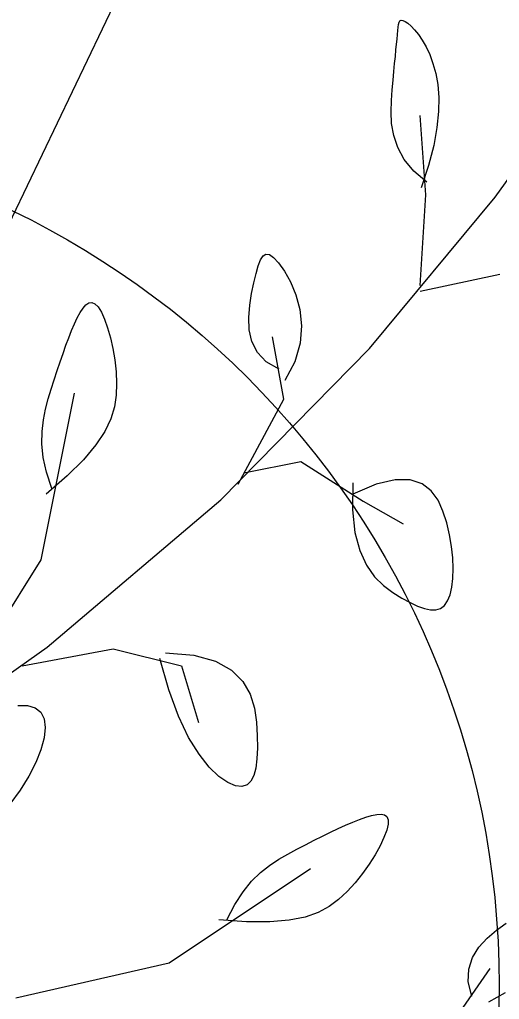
# Model space of a CAD drawing. Header units: centimetres. Extents: x -26724 to 60145, y -23645 to 6771.
# Drawn here: x -19211.82 to -19194.91, y 5686.2 to 5720.73 of the extents above; entities that cross this region are included whole.
import ezdxf

# ---------------------------------------------------------------- set-up
doc = ezdxf.new("R2010")
doc.units = ezdxf.units.CM
doc.linetypes.add('AUSGEZOGEN', pattern=[0])
doc.linetypes.add('PUNKT2_S9', pattern=[0.35, 0.15, -0.1, 0, -0.1])
for name, color, linetype, lineweight in [('4.KOTE', 88, 'Continuous', 15), ('Moebel', 252, 'PUNKT2_S9', 13), ('namjestaj', 150, 'Continuous', 5)]:
    doc.layers.add(name, color=color, linetype=linetype, lineweight=lineweight)
doc.styles.get("Standard").update_dxf_attribs({"font": 'calibri.ttf'})
doc.dimstyles.new('ja 1 50', dxfattribs={"dimtxt": 10, "dimasz": 5, "dimexe": 5, "dimexo": 5, "dimgap": 1, "dimtad": 1, "dimdec": 0, "dimtxsty": 'Standard', "dimblk": 'ARCHTICK', "dimcen": 2.5, "dimclrd": 256, "dimclrt": 7, "dimadec": 0, "dimazin": 0, "dimtfac": 1, "dimtdec": 0, "dimtix": 1, "dimtmove": 1, "dimatfit": 3, "dimldrblk": 'ARCHTICK', "dimfxl": 10, "dimfxlon": 1, "dimlwd": 0, "dimlwe": 9, "dimarcsym": 0})

# ---------------------------------------------------------------- blocks, each defined once
blk = doc.blocks.new('ggggt')
at = {"layer": 'Moebel', "color": 91, "linetype": 'AUSGEZOGEN', "lineweight": 18, "transparency": 33554687}
for p, q in [((1594.48, 2023.981, 13.5), (1594.501, 2024.056, 13.5)), ((1594.501, 2024.056, 13.5), (1594.531, 2024.106, 13.5)), ((1594.531, 2024.106, 13.5), (1594.574, 2024.129, 13.5)), ((1594.574, 2024.129, 13.5), (1594.632, 2024.124, 13.5)), ((1594.632, 2024.124, 13.5), (1594.71, 2024.089, 13.5)), ((1594.71, 2024.089, 13.5), (1594.807, 2024.024, 13.5)), ((1594.807, 2024.024, 13.5), (1594.922, 2023.926, 13.5)), ((1594.443, 2023.623, 13.5), (1594.454, 2023.763, 13.5)), ((1594.454, 2023.763, 13.5), (1594.466, 2023.883, 13.5)), ((1594.466, 2023.883, 13.5), (1594.48, 2023.981, 13.5)), ((1594.922, 2023.926, 13.5), (1595.049, 2023.795, 13.5)), ((1595.049, 2023.795, 13.5), (1595.183, 2023.629, 13.5)), ((1594.412, 2023.283, 13.5), (1594.429, 2023.463, 13.5)), ((1594.429, 2023.463, 13.5), (1594.443, 2023.623, 13.5)), ((1595.183, 2023.629, 13.5), (1595.32, 2023.429, 13.5)), ((1595.32, 2023.429, 13.5), (1595.453, 2023.192, 13.5)), ((1594.37, 2022.855, 13.5), (1594.392, 2023.081, 13.5)), ((1594.392, 2023.081, 13.5), (1594.412, 2023.283, 13.5)), ((1595.453, 2023.192, 13.5), (1595.58, 2022.919, 13.5)), ((1597.891, 2017.891, 13.5), (1601.589, 2023.089, 13.5)), ((1594.345, 2022.603, 13.5), (1594.37, 2022.855, 13.5)), ((1595.58, 2022.919, 13.5), (1595.694, 2022.607, 13.5)), ((1594.29, 2022.014, 13.5), (1594.318, 2022.323, 13.5)), ((1594.318, 2022.323, 13.5), (1594.345, 2022.603, 13.5)), ((1595.694, 2022.607, 13.5), (1595.791, 2022.255, 13.5)), ((1594.259, 2021.674, 13.5), (1594.29, 2022.014, 13.5)), ((1595.791, 2022.255, 13.5), (1595.861, 2021.859, 13.5)), ((1594.23, 2021.303, 13.5), (1594.259, 2021.674, 13.5)), ((1595.861, 2021.859, 13.5), (1595.898, 2021.412, 13.5)), ((1594.217, 2020.906, 13.5), (1594.23, 2021.303, 13.5)), ((1595.898, 2021.412, 13.5), (1595.892, 2020.91, 13.5)), ((1594.238, 2020.492, 13.5), (1594.217, 2020.906, 13.5)), ((1595.892, 2020.91, 13.5), (1595.836, 2020.345, 13.5)), ((1595.443, 2017.975, 13.5), (1595.243, 2020.774, 13.5)), ((1594.311, 2020.068, 13.5), (1594.238, 2020.492, 13.5)), ((1595.836, 2020.345, 13.5), (1595.72, 2019.714, 13.5)), ((1594.454, 2019.642, 13.5), (1594.311, 2020.068, 13.5)), ((1594.684, 2019.221, 13.5), (1594.454, 2019.642, 13.5)), ((1595.72, 2019.714, 13.5), (1595.537, 2019.009, 13.5)), ((1595.019, 2018.813, 13.5), (1594.684, 2019.221, 13.5)), ((1595.537, 2019.009, 13.5), (1595.277, 2018.226, 13.5)), ((1595.477, 2018.426, 13.5), (1595.019, 2018.813, 13.5)), ((1593.455, 2012.56, 13.5), (1597.891, 2017.891, 13.5)), ((1595.243, 2014.777, 13.5), (1595.443, 2017.975, 13.5)), ((1589.62, 2015.687, 13.5), (1589.708, 2015.827, 13.5)), ((1589.708, 2015.827, 13.5), (1589.809, 2015.891, 13.5)), ((1589.809, 2015.891, 13.5), (1589.931, 2015.875, 13.5)), ((1589.931, 2015.875, 13.5), (1590.077, 2015.772, 13.5)), ((1590.077, 2015.772, 13.5), (1590.254, 2015.577, 13.5)), ((1589.465, 2015.207, 13.5), (1589.541, 2015.478, 13.5)), ((1589.541, 2015.478, 13.5), (1589.62, 2015.687, 13.5)), ((1590.254, 2015.577, 13.5), (1590.461, 2015.286, 13.5)), ((1589.386, 2014.877, 13.5), (1589.465, 2015.207, 13.5)), ((1590.461, 2015.286, 13.5), (1590.675, 2014.908, 13.5)), ((1595.243, 2014.577, 13.5), (1598.046, 2015.177, 13.5)), ((1589.305, 2014.498, 13.5), (1589.386, 2014.877, 13.5)), ((1590.675, 2014.908, 13.5), (1590.867, 2014.453, 13.5)), ((1589.236, 2014.085, 13.5), (1589.305, 2014.498, 13.5)), ((1590.867, 2014.453, 13.5), (1591.007, 2013.934, 13.5)), ((1583.364, 2013.987, 13.5), (1583.467, 2014.103, 13.5)), ((1583.467, 2014.103, 13.5), (1583.571, 2014.172, 13.5)), ((1583.571, 2014.172, 13.5), (1583.677, 2014.187, 13.5)), ((1583.677, 2014.187, 13.5), (1583.785, 2014.141, 13.5)), ((1583.785, 2014.141, 13.5), (1583.896, 2014.028, 13.5)), ((1583.896, 2014.028, 13.5), (1584.01, 2013.842, 13.5)), ((1589.201, 2013.653, 13.5), (1589.236, 2014.085, 13.5)), ((1583.162, 2013.642, 13.5), (1583.263, 2013.831, 13.5)), ((1583.263, 2013.831, 13.5), (1583.364, 2013.987, 13.5)), ((1584.01, 2013.842, 13.5), (1584.122, 2013.592, 13.5)), ((1589.222, 2013.222, 13.5), (1589.201, 2013.653, 13.5)), ((1591.007, 2013.934, 13.5), (1591.067, 2013.361, 13.5)), ((1582.962, 2013.194, 13.5), (1583.062, 2013.428, 13.5)), ((1583.062, 2013.428, 13.5), (1583.162, 2013.642, 13.5)), ((1584.122, 2013.592, 13.5), (1584.23, 2013.288, 13.5)), ((1591.067, 2013.361, 13.5), (1591.017, 2012.745, 13.5)), ((1582.861, 2012.942, 13.5), (1582.962, 2013.194, 13.5)), ((1584.23, 2013.288, 13.5), (1584.328, 2012.941, 13.5)), ((1589.318, 2012.806, 13.5), (1589.222, 2013.222, 13.5)), ((1590.437, 2010.779, 13.5), (1590.036, 2012.978, 13.5)), ((1582.659, 2012.391, 13.5), (1582.761, 2012.674, 13.5)), ((1582.761, 2012.674, 13.5), (1582.861, 2012.942, 13.5)), ((1584.328, 2012.941, 13.5), (1584.413, 2012.561, 13.5)), ((1589.511, 2012.424, 13.5), (1589.318, 2012.806, 13.5)), ((1591.017, 2012.745, 13.5), (1590.828, 2012.097, 13.5)), ((1582.557, 2012.094, 13.5), (1582.659, 2012.391, 13.5)), ((1584.413, 2012.561, 13.5), (1584.481, 2012.158, 13.5)), ((1588.216, 2007.229, 13.5), (1593.455, 2012.56, 13.5)), ((1589.821, 2012.093, 13.5), (1589.511, 2012.424, 13.5)), ((1582.454, 2011.783, 13.5), (1582.557, 2012.094, 13.5)), ((1584.481, 2012.158, 13.5), (1584.527, 2011.744, 13.5)), ((1590.271, 2011.829, 13.5), (1589.821, 2012.093, 13.5)), ((1590.828, 2012.097, 13.5), (1590.471, 2011.429, 13.5)), ((1582.35, 2011.461, 13.5), (1582.454, 2011.783, 13.5)), ((1584.527, 2011.744, 13.5), (1584.547, 2011.329, 13.5)), ((1582.244, 2011.129, 13.5), (1582.35, 2011.461, 13.5)), ((1584.547, 2011.329, 13.5), (1584.535, 2010.92, 13.5)), ((1581.889, 2005.119, 13.5), (1583.065, 2010.991, 13.5)), ((1582.139, 2010.786, 13.5), (1582.244, 2011.129, 13.5)), ((1584.535, 2010.92, 13.5), (1584.475, 2010.509, 13.5)), ((1582.043, 2010.428, 13.5), (1582.139, 2010.786, 13.5)), ((1588.835, 2007.78, 13.5), (1590.437, 2010.779, 13.5)), ((1581.966, 2010.048, 13.5), (1582.043, 2010.428, 13.5)), ((1584.475, 2010.509, 13.5), (1584.348, 2010.087, 13.5)), ((1581.921, 2009.642, 13.5), (1581.966, 2010.048, 13.5)), ((1584.348, 2010.087, 13.5), (1584.136, 2009.642, 13.5)), ((1581.917, 2009.203, 13.5), (1581.921, 2009.642, 13.5)), ((1584.136, 2009.642, 13.5), (1583.82, 2009.165, 13.5)), ((1581.965, 2008.725, 13.5), (1581.917, 2009.203, 13.5)), ((1583.82, 2009.165, 13.5), (1583.381, 2008.644, 13.5)), ((1582.076, 2008.203, 13.5), (1581.965, 2008.725, 13.5)), ((1583.381, 2008.644, 13.5), (1582.801, 2008.07, 13.5)), ((1589.035, 2008.18, 13.5), (1591.038, 2008.58, 13.5)), ((1591.038, 2008.58, 13.5), (1593.24, 2007.18, 13.5)), ((1582.261, 2007.631, 13.5), (1582.076, 2008.203, 13.5)), ((1582.801, 2008.07, 13.5), (1582.061, 2007.431, 13.5)), ((1592.874, 2007.831, 13.5), (1592.857, 2006.872, 13.5)), ((1594.362, 2007.935, 13.5), (1593.694, 2007.777, 13.5)), ((1594.896, 2007.931, 13.5), (1594.362, 2007.935, 13.5)), ((1595.315, 2007.791, 13.5), (1594.896, 2007.931, 13.5)), ((1595.634, 2007.543, 13.5), (1595.315, 2007.791, 13.5)), ((1593.694, 2007.777, 13.5), (1592.874, 2007.431, 13.5)), ((1595.873, 2007.213, 13.5), (1595.634, 2007.543, 13.5)), ((1582.105, 2002.032, 13.5), (1588.216, 2007.229, 13.5)), ((1593.24, 2007.18, 13.5), (1594.642, 2006.381, 13.5)), ((1596.048, 2006.828, 13.5), (1595.873, 2007.213, 13.5)), ((1592.857, 2006.872, 13.5), (1592.943, 2006.08, 13.5)), ((1596.178, 2006.415, 13.5), (1596.048, 2006.828, 13.5)), ((1596.277, 2005.997, 13.5), (1596.178, 2006.415, 13.5)), ((1592.943, 2006.08, 13.5), (1593.114, 2005.438, 13.5)), ((1596.348, 2005.585, 13.5), (1596.277, 2005.997, 13.5)), ((1593.114, 2005.438, 13.5), (1593.352, 2004.924, 13.5)), ((1596.391, 2005.186, 13.5), (1596.348, 2005.585, 13.5)), ((1578.948, 2000.421, 13.5), (1581.889, 2005.119, 13.5)), ((1596.408, 2004.809, 13.5), (1596.391, 2005.186, 13.5)), ((1593.352, 2004.924, 13.5), (1593.637, 2004.519, 13.5)), ((1596.397, 2004.461, 13.5), (1596.408, 2004.809, 13.5)), ((1593.637, 2004.519, 13.5), (1593.951, 2004.204, 13.5)), ((1596.361, 2004.149, 13.5), (1596.397, 2004.461, 13.5)), ((1593.951, 2004.204, 13.5), (1594.276, 2003.96, 13.5)), ((1596.299, 2003.882, 13.5), (1596.361, 2004.149, 13.5)), ((1594.276, 2003.96, 13.5), (1594.593, 2003.766, 13.5)), ((1594.593, 2003.766, 13.5), (1594.886, 2003.607, 13.5)), ((1596.099, 2003.508, 13.5), (1596.211, 2003.666, 13.5)), ((1596.211, 2003.666, 13.5), (1596.299, 2003.882, 13.5)), ((1594.886, 2003.607, 13.5), (1595.153, 2003.483, 13.5)), ((1595.153, 2003.483, 13.5), (1595.394, 2003.397, 13.5)), ((1595.394, 2003.397, 13.5), (1595.609, 2003.354, 13.5)), ((1595.609, 2003.354, 13.5), (1595.798, 2003.355, 13.5)), ((1595.798, 2003.355, 13.5), (1595.961, 2003.405, 13.5)), ((1595.961, 2003.405, 13.5), (1596.099, 2003.508, 13.5)), ((1575.055, 1997.103, 13.5), (1582.105, 2002.032, 13.5)), ((1581.225, 2001.383, 13.5), (1584.429, 2001.983, 13.5)), ((1584.429, 2001.983, 13.5), (1586.832, 2001.383, 13.5)), ((1586.383, 2000.53, 13.5), (1586.066, 2001.634, 13.5)), ((1586.266, 2001.833, 13.5), (1587.266, 2001.758, 13.5)), ((1587.266, 2001.758, 13.5), (1588.034, 2001.549, 13.5)), ((1586.832, 2001.383, 13.5), (1587.433, 1999.384, 13.5)), ((1588.034, 2001.549, 13.5), (1588.601, 2001.232, 13.5)), ((1588.601, 2001.232, 13.5), (1588.998, 2000.832, 13.5)), ((1586.727, 1999.61, 13.5), (1586.383, 2000.53, 13.5)), ((1588.998, 2000.832, 13.5), (1589.256, 2000.375, 13.5)), ((1589.256, 2000.375, 13.5), (1589.406, 1999.887, 13.5)), ((1581.065, 1999.986, 13.5), (1581.403, 1999.977, 13.5)), ((1581.403, 1999.977, 13.5), (1581.677, 1999.899, 13.5)), ((1581.677, 1999.899, 13.5), (1581.876, 1999.745, 13.5)), ((1589.406, 1999.887, 13.5), (1589.478, 1999.393, 13.5)), ((1581.876, 1999.745, 13.5), (1581.994, 1999.511, 13.5)), ((1581.994, 1999.511, 13.5), (1582.032, 1999.204, 13.5)), ((1587.086, 1998.858, 13.5), (1586.727, 1999.61, 13.5)), ((1582.032, 1999.204, 13.5), (1581.993, 1998.836, 13.5)), ((1589.478, 1999.393, 13.5), (1589.503, 1998.918, 13.5)), ((1581.993, 1998.836, 13.5), (1581.882, 1998.42, 13.5)), ((1587.451, 1998.262, 13.5), (1587.086, 1998.858, 13.5)), ((1589.503, 1998.918, 13.5), (1589.507, 1998.486, 13.5)), ((1589.507, 1998.486, 13.5), (1589.491, 1998.103, 13.5)), ((1581.882, 1998.42, 13.5), (1581.701, 1997.967, 13.5)), ((1587.809, 1997.807, 13.5), (1587.451, 1998.262, 13.5)), ((1581.701, 1997.967, 13.5), (1581.455, 1997.489, 13.5)), ((1588.149, 1997.48, 13.5), (1587.809, 1997.807, 13.5)), ((1589.451, 1997.777, 13.5), (1589.382, 1997.51, 13.5)), ((1589.491, 1998.103, 13.5), (1589.451, 1997.777, 13.5)), ((1581.455, 1997.489, 13.5), (1581.148, 1996.998, 13.5)), ((1588.462, 1997.266, 13.5), (1588.149, 1997.48, 13.5)), ((1589.382, 1997.51, 13.5), (1589.281, 1997.31, 13.5)), ((1588.736, 1997.152, 13.5), (1588.462, 1997.266, 13.5)), ((1588.962, 1997.126, 13.5), (1588.736, 1997.152, 13.5)), ((1589.142, 1997.18, 13.5), (1588.962, 1997.126, 13.5)), ((1589.281, 1997.31, 13.5), (1589.142, 1997.18, 13.5)), ((1581.148, 1996.998, 13.5), (1580.782, 1996.504, 13.5)), ((1593.103, 1995.963, 13.5), (1593.325, 1996.044, 13.5)), ((1593.325, 1996.044, 13.5), (1593.53, 1996.106, 13.5)), ((1593.53, 1996.106, 13.5), (1593.712, 1996.144, 13.5)), ((1593.712, 1996.144, 13.5), (1593.866, 1996.154, 13.5)), ((1593.866, 1996.154, 13.5), (1593.989, 1996.129, 13.5)), ((1593.989, 1996.129, 13.5), (1594.075, 1996.065, 13.5)), ((1594.075, 1996.065, 13.5), (1594.119, 1995.956, 13.5)), ((1592.357, 1995.643, 13.5), (1592.618, 1995.761, 13.5)), ((1592.618, 1995.761, 13.5), (1592.867, 1995.868, 13.5)), ((1592.867, 1995.868, 13.5), (1593.103, 1995.963, 13.5)), ((1594.117, 1995.797, 13.5), (1594.066, 1995.586, 13.5)), ((1594.119, 1995.956, 13.5), (1594.117, 1995.797, 13.5)), ((1591.51, 1995.23, 13.5), (1591.803, 1995.376, 13.5)), ((1591.803, 1995.376, 13.5), (1592.085, 1995.514, 13.5)), ((1592.085, 1995.514, 13.5), (1592.357, 1995.643, 13.5)), ((1594.066, 1995.586, 13.5), (1593.969, 1995.329, 13.5)), ((1590.899, 1994.916, 13.5), (1591.209, 1995.076, 13.5)), ((1591.209, 1995.076, 13.5), (1591.51, 1995.23, 13.5)), ((1593.83, 1995.038, 13.5), (1593.654, 1994.723, 13.5)), ((1593.969, 1995.329, 13.5), (1593.83, 1995.038, 13.5)), ((1590.261, 1994.562, 13.5), (1590.582, 1994.748, 13.5)), ((1590.582, 1994.748, 13.5), (1590.899, 1994.916, 13.5)), ((1593.654, 1994.723, 13.5), (1593.445, 1994.394, 13.5)), ((1589.619, 1994.093, 13.5), (1589.939, 1994.348, 13.5)), ((1589.939, 1994.348, 13.5), (1590.261, 1994.562, 13.5)), ((1593.445, 1994.394, 13.5), (1593.208, 1994.062, 13.5)), ((1586.398, 1990.917, 13.5), (1591.382, 1994.237, 13.5)), ((1589.306, 1993.785, 13.5), (1589.619, 1994.093, 13.5)), ((1593.208, 1994.062, 13.5), (1592.948, 1993.737, 13.5)), ((1589.002, 1993.413, 13.5), (1589.306, 1993.785, 13.5)), ((1592.948, 1993.737, 13.5), (1592.669, 1993.429, 13.5)), ((1588.712, 1992.966, 13.5), (1589.002, 1993.413, 13.5)), ((1592.669, 1993.429, 13.5), (1592.371, 1993.147, 13.5)), ((1588.437, 1992.43, 13.5), (1588.712, 1992.966, 13.5)), ((1592.371, 1993.147, 13.5), (1592.039, 1992.9, 13.5)), ((1591.65, 1992.691, 13.5), (1591.186, 1992.526, 13.5)), ((1592.039, 1992.9, 13.5), (1591.65, 1992.691, 13.5)), ((1589.13, 1992.359, 13.5), (1588.154, 1992.43, 13.5)), ((1589.946, 1992.355, 13.5), (1589.13, 1992.359, 13.5)), ((1590.625, 1992.413, 13.5), (1589.946, 1992.355, 13.5)), ((1591.186, 1992.526, 13.5), (1590.625, 1992.413, 13.5)), ((1597.933, 1992.062, 13.5), (1598.274, 1992.306, 13.5)), ((1597.604, 1991.781, 13.5), (1597.933, 1992.062, 13.5)), ((1597.313, 1991.462, 13.5), (1597.604, 1991.781, 13.5)), ((1597.087, 1991.1, 13.5), (1597.313, 1991.462, 13.5)), ((1580.997, 1989.675, 13.5), (1586.398, 1990.917, 13.5)), ((1596.954, 1990.693, 13.5), (1597.087, 1991.1, 13.5)), ((1596.445, 1988.875, 13.5), (1597.716, 1990.713, 13.5)), ((1596.939, 1990.239, 13.5), (1596.954, 1990.693, 13.5)), ((1597.07, 1989.735, 13.5), (1596.939, 1990.239, 13.5)), ((1598.245, 1989.855, 13.5), (1597.653, 1989.53, 13.5))]:
    blk.add_line(p, q, dxfattribs=at)
blk.add_circle((1567.746, 1990.122, 13.5), 30.281, dxfattribs=at)
blk = doc.blocks.new('_ArchTick')
at = {"color": 0, "linetype": 'ByBlock', "const_width": 0.15}
blk.add_lwpolyline([(-0.5, -0.5), (0.5, 0.5)], dxfattribs=at)
blk = doc.blocks.new('*D2937')
at = {"layer": '4.KOTE', "color": 0, "lineweight": 9, "transparency": 16777216}
for p, q in [((-19295.073, 5897.752), (-19295.073, 5884.437)), ((-19200.073, 5879.437), (-19200.073, 5894.437))]:
    blk.add_line(p, q, dxfattribs=at)
at = {"layer": '4.KOTE', "lineweight": 0, "transparency": 16777216}
blk.add_line((-19200.073, 5889.437), (-19295.073, 5889.437), dxfattribs=at)
at = {"layer": 'Defpoints', "color": 0, "lineweight": 50, "transparency": 16777216}
for p in [(-19295.073, 5910.464, 13.5), (-19295.073, 5889.437), (-19200.073, 3696.575, 13.5)]:
    blk.add_point(p, dxfattribs=at)
at = {"layer": '4.KOTE', "lineweight": 0, "transparency": 16777216, "xscale": 5, "yscale": 5, "zscale": 5, "rotation": 180}
blk.add_blockref('_ArchTick', (-19295.073, 5889.437), dxfattribs=at)
at = {"layer": '4.KOTE', "lineweight": 0, "transparency": 16777216, "xscale": 5, "yscale": 5, "zscale": 5}
blk.add_blockref('_ArchTick', (-19200.073, 5889.437), dxfattribs=at)
at = {"layer": '4.KOTE', "color": 7, "transparency": 16777216, "insert": (-19247.573, 5895.56), "char_height": 10, "attachment_point": 5}
blk.add_mtext('95', dxfattribs=at)
blk = doc.blocks.new('*D2844')
at = {"layer": '4.KOTE', "lineweight": 0, "transparency": 16777216}
for p in [(-19177.799, 5785.224), (-19225.064, 5686.697)]:
    blk.add_line(p, (-19192.625, 5754.319), dxfattribs=at)
at = {"layer": 'Defpoints', "color": 0, "lineweight": 50, "transparency": 16777216}
for p in [(-19192.625, 5754.319, 13.5), (-19225.064, 5686.697, 13.5)]:
    blk.add_point(p, dxfattribs=at)
at = {"layer": '4.KOTE', "lineweight": 0, "transparency": 16777216, "xscale": 5, "yscale": 5, "zscale": 5, "rotation": 244.3723509433789}
blk.add_blockref('_ArchTick', (-19192.625, 5754.319), dxfattribs=at)
at = {"layer": '4.KOTE', "color": 7, "transparency": 16777216, "insert": (-19188.525, 5776.906), "char_height": 10, "attachment_point": 5, "rotation": 64.3724}
blk.add_mtext('R75', dxfattribs=at)
blk = doc.blocks.new('*D3037')
at = {"layer": '4.KOTE', "color": 0, "lineweight": 9, "transparency": 16777216}
for p, q in [((-19300.063, 5814.267), (-19300.063, 5829.201)), ((-19150.064, 5814.268), (-19150.064, 5829.201))]:
    blk.add_line(p, q, dxfattribs=at)
at = {"layer": '4.KOTE', "lineweight": 0, "transparency": 16777216}
blk.add_line((-19300.063, 5824.201), (-19150.064, 5824.201), dxfattribs=at)
at = {"layer": 'Defpoints', "color": 0, "lineweight": 50, "transparency": 16777216}
for p in [(-19150.064, 5824.201), (-19150.064, 5687, 13.5), (-19300.063, 5686.394, 13.5)]:
    blk.add_point(p, dxfattribs=at)
at = {"layer": '4.KOTE', "lineweight": 0, "transparency": 16777216, "xscale": 5, "yscale": 5, "zscale": 5, "rotation": 180}
blk.add_blockref('_ArchTick', (-19300.063, 5824.201), dxfattribs=at)
at = {"layer": '4.KOTE', "lineweight": 0, "transparency": 16777216, "xscale": 5, "yscale": 5, "zscale": 5}
blk.add_blockref('_ArchTick', (-19150.064, 5824.201), dxfattribs=at)
at = {"layer": '4.KOTE', "color": 7, "transparency": 16777216, "insert": (-19225.064, 5830.324), "char_height": 10, "attachment_point": 5}
blk.add_mtext('150', dxfattribs=at)

msp = doc.modelspace()

# ---------------------------------------------------------------- linework, layer by layer
at = {"layer": 'namjestaj', "transparency": 33554687}
msp.add_circle((-19225.064, 5686.697, 13.5), 75, dxfattribs=at)

# ---------------------------------------------------------------- block references
msp.add_blockref('ggggt', (-20792.947, 3696.575))

# ---------------------------------------------------------------- dimensions: what is measured, and where the dimension line sits
at = {"layer": '4.KOTE'}
for base, p1, p2, picture, middle in [((-19295.073, 5889.437), (-19200.073, 3696.575, 13.5), (-19295.073, 5910.464, 13.5), '*D2937', (-19247.573, 5895.56)), ((-19150.064, 5824.201), (-19300.063, 5686.394, 13.5), (-19150.064, 5687, 13.5), '*D3037', (-19225.064, 5830.324))]:
    dim = msp.add_linear_dim(base=base, p1=p1, p2=p2, dimstyle='ja 1 50', dxfattribs=at)
    dim.commit()
    dim.dimension.update_dxf_attribs({"geometry": picture, "text_midpoint": middle})
dim = msp.add_radius_dim(center=(-19225.064, 5686.697, 13.5), mpoint=(-19192.625, 5754.319, 13.5), dimstyle='ja 1 50', dxfattribs=at)
dim.commit()
dim.dimension.update_dxf_attribs({"geometry": '*D2844', "text_midpoint": (-19188.525, 5776.906)})

doc.saveas('drawing.dxf')
